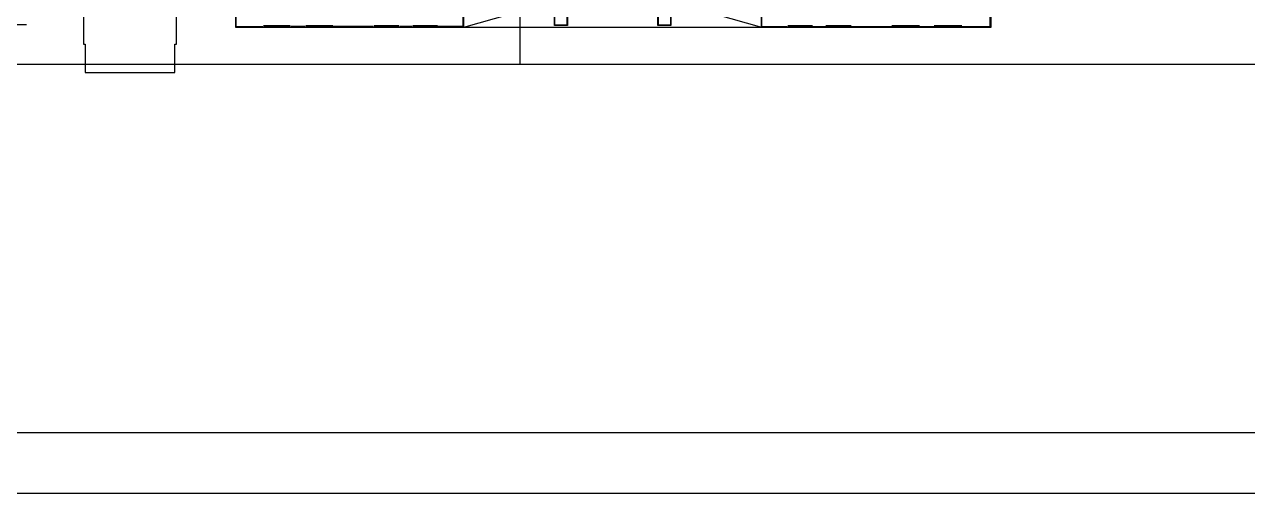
# Model space of a CAD drawing. Header units: millimetres. Extents: x -167342 to 210257, y -148500 to 0.
# Drawn here: x 82415 to 167550, y -148500 to -115872 of the extents above; entities that cross this region are included whole.
import ezdxf

# ---------------------------------------------------------------- set-up
doc = ezdxf.new("R2010")
doc.units = ezdxf.units.MM
doc.layers.add('CONTROL_SIMPLIFIED', color=7, linetype='Continuous')

msp = doc.modelspace()

# ---------------------------------------------------------------- linework, layer by layer
at = {"layer": 'CONTROL_SIMPLIFIED'}
for p, q in [((112957, -116000), (112957, -110190)), ((113007, -110190), (133707, -116050)), ((113007, -116050), (133707, -110190)), ((113007, -116050), (113007, -110190)), ((133707, -116050), (133707, -110190)), ((133737, -116020), (133737, -110190)), ((149627, -116020), (149627, -111720)), ((149657, -116050), (149657, -111750)), ((149677, -116020), (149677, -111720)), ((149707, -116050), (149707, -111750)), ((97107, -115140), (97107, -116050)), ((97137, -115225), (97137, -116020)), ((60359, -115872), (82561, -115872)), ((97107, -116050), (149707, -116050)), ((97137, -116020), (99000, -116020)), ((99045, -115950), (100921, -115950)), ((100966, -116000), (101949, -116000)), ((101994, -115950), (103869, -115950)), ((103914, -116000), (106714, -116000)), ((106759, -115950), (108464, -115950)), ((108509, -116000), (109406, -116000)), ((109451, -115950), (111155, -115950)), ((111200, -116000), (112957, -116000)), ((133737, -116020), (135514, -116020)), ((135559, -115950), (137264, -115950)), ((137259, -116020), (138206, -116020)), ((138201, -115950), (139955, -115950)), ((139950, -116020), (142800, -116020)), ((142795, -115950), (144721, -115950)), ((144716, -116020), (145749, -116020)), ((145744, -115950), (147669, -115950)), ((147664, -116020), (149677, -116020))]:
    msp.add_line(p, q, dxfattribs=at)
for points in [[(210257, -148500), (7, -148500), (7, 0), (210257, 0)], [(86527, -117234), (86636, -117234), (86636, -119219), (92879, -119219), (92879, -117234), (92987, -117234), (92987, -113216), (92879, -113216), (92879, -113115), (86636, -113115), (86636, -113216), (86527, -113216), (86527, -117234)], [(99045, -115990), (100921, -115990)], [(101994, -115990), (103869, -115990)], [(106759, -115990), (108464, -115990)], [(109451, -115990), (111155, -115990)], [(135559, -115990), (137264, -115990)], [(138201, -115990), (139955, -115990)], [(142795, -115990), (144721, -115990)], [(145744, -115990), (147669, -115990)]]:
    msp.add_lwpolyline(points, dxfattribs=at)
for points in [[(7757, -144250), (182757, -144250), (182757, -4250), (7757, -4250)], [(18926, -118638), (116918, -118638), (116918, -49344), (18926, -49344)], [(72345, -118638), (170337, -118638), (170337, -49344), (72345, -49344)], [(119307, -115950), (119307, -115050), (120207, -115050), (120207, -115950)], [(119337, -115920), (119337, -115080), (120177, -115080), (120177, -115920)], [(126507, -115950), (126507, -115050), (127407, -115050), (127407, -115950)], [(126537, -115920), (126537, -115080), (127377, -115080), (127377, -115920)]]:
    msp.add_lwpolyline(points, close=True, dxfattribs=at)

doc.saveas('drawing.dxf')
